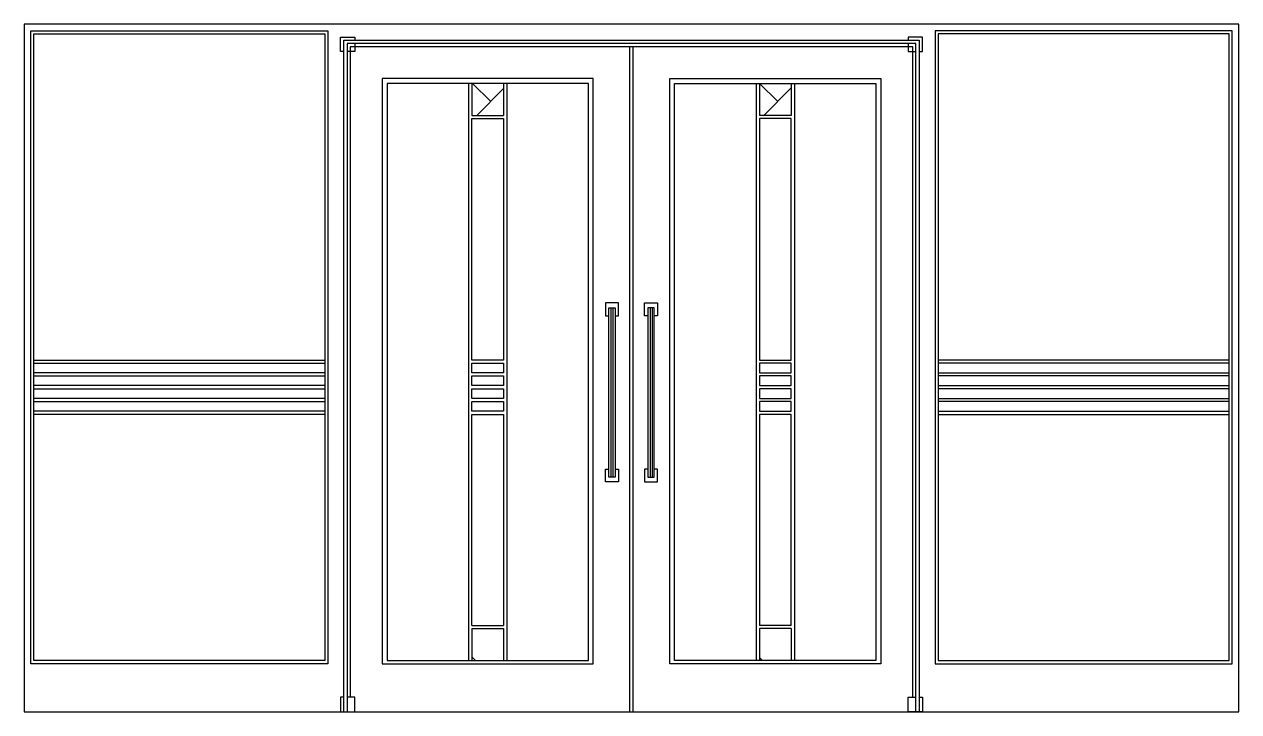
# Model space of a CAD drawing. Header units: metres. Extents: x 0 to 3800, y 0 to 2150.
import ezdxf

# ---------------------------------------------------------------- set-up
doc = ezdxf.new("R2010")
doc.units = ezdxf.units.M
for name, color, linetype in [('2', 2, 'Continuous'), ('3', 3, 'Continuous'), ('7', 7, 'Continuous'), ('BH', 3, 'Continuous')]:
    doc.layers.add(name, color=color, linetype=linetype)

msp = doc.modelspace()

# ---------------------------------------------------------------- hatches: boundary and pattern name
at = {"layer": '3'}
h = msp.add_hatch(dxfattribs=at)
h.set_pattern_fill('ANSI38', scale=50)
h.paths.add_polyline_path([(1500, 1965), (1400, 1965), (1400, 1865), (1500, 1865)])
h.paths.add_polyline_path([(2400, 1865), (2400, 1965), (2300, 1965), (2300, 1865)])
h.paths.add_polyline_path([(2300, 260), (2300, 160), (2400, 160), (2400, 260)])
h.paths.add_polyline_path([(1400, 260), (1400, 160), (1500, 160), (1500, 260)])
at = {"layer": 'BH'}
h = msp.add_hatch(dxfattribs=at)
h.set_pattern_fill('AR-RROOF', scale=750)
h.paths.add_polyline_path([(940, 1100), (940, 2120), (30, 2120), (30, 1100)])
h.paths.add_polyline_path([(940, 1060), (940, 1090), (30, 1090), (30, 1060)])
h.paths.add_polyline_path([(940, 1020), (940, 1050), (30, 1050), (30, 1020)])
h.paths.add_polyline_path([(940, 980), (940, 1010), (30, 1010), (30, 980)])
h.paths.add_polyline_path([(940, 940), (940, 970), (30, 970), (30, 940)])
h.paths.add_polyline_path([(30, 930), (30, 160.06), (940, 160.06), (940, 930)])
h = msp.add_hatch(dxfattribs=at)
h.set_pattern_fill('AR-RROOF', scale=750)
h.paths.add_polyline_path([(3770, 1100), (3770, 2120), (2860, 2120), (2860, 1100)])
h.paths.add_polyline_path([(2860, 1090), (2860, 1060), (3770, 1060), (3770, 1090)])
h.paths.add_polyline_path([(3770, 1020), (3770, 1050), (2860, 1050), (2860, 1020)])
h.paths.add_polyline_path([(2860, 1010), (2860, 980), (3770, 980), (3770, 1010)])
h.paths.add_polyline_path([(3770, 940), (3770, 970), (2860, 970), (2860, 940)])
h.paths.add_polyline_path([(2860, 930), (2860, 160.06), (3770, 160.06), (3770, 930)])
h = msp.add_hatch(dxfattribs=at)
h.set_pattern_fill('AR-RROOF', scale=750)
h.paths.add_polyline_path([(1135, 160), (1390, 160), (1390, 1965), (1135, 1965)])
h.paths.add_polyline_path([(1400, 1100), (1500, 1100), (1500, 1855), (1400, 1855)])
h.paths.add_polyline_path([(1510, 160), (1765, 160), (1765, 1965), (1510, 1965)])
h.paths.add_polyline_path([(1500, 930), (1400, 930), (1400, 270), (1500, 270)])
h.paths.add_polyline_path([(1400, 1090), (1400, 1060), (1500, 1060), (1500, 1090)])
h.paths.add_polyline_path([(1400, 1050), (1400, 1020), (1500, 1020), (1500, 1050)])
h.paths.add_polyline_path([(1400, 1010), (1400, 980), (1500, 980), (1500, 1010)])
h.paths.add_polyline_path([(1500, 940), (1500, 970), (1400, 970), (1400, 940)])
h.paths.add_polyline_path([(2410, 160), (2665, 160), (2665, 1965), (2410, 1965)])
h.paths.add_polyline_path([(2290, 1965), (2035, 1965), (2035, 160), (2290, 160)])
h.paths.add_polyline_path([(2400, 1855), (2300, 1855), (2300, 1100), (2400, 1100)])
h.paths.add_polyline_path([(2300, 270), (2400, 270), (2400, 930), (2300, 930)])
h.paths.add_polyline_path([(2400, 1060), (2400, 1090), (2300, 1090), (2300, 1060)])
h.paths.add_polyline_path([(2400, 1020), (2400, 1050), (2300, 1050), (2300, 1020)])
h.paths.add_polyline_path([(2400, 980), (2400, 1010), (2300, 1010), (2300, 980)])
h.paths.add_polyline_path([(2400, 940), (2400, 970), (2300, 970), (2300, 940)])

# ---------------------------------------------------------------- linework, layer by layer
for p, q in [((2800, 2150), (1000, 2150)), ((1895, 0), (1895, 2080))]:
    msp.add_line(p, q)
for points in [[(950, 2130), (950, 150.06), (20, 150.06), (20, 2130)], [(2850, 2130), (2850, 150.06), (3780, 150.06), (3780, 2130)]]:
    msp.add_lwpolyline(points, close=True)
for points in [[(1000, 0), (1000, 2100), (2800, 2100), (2800, 0)], [(1780, 150), (1780, 1980), (1120, 1980), (1120, 150), (1780, 150)], [(2020, 150), (2020, 1980), (2680, 1980), (2680, 150), (2020, 150)], [(1120, 874.58), (1120, 872.1)]]:
    msp.add_lwpolyline(points)
at = {"layer": '2'}
msp.add_line((0, 0), (3800, 0), dxfattribs=at)
at = {"layer": '3'}
for p, q in [((1905, 0), (1905, 2080)), ((1390, 1965), (1390, 160)), ((1400, 1965), (1400, 1865)), ((1500, 1965), (1500, 1865)), ((1510, 1965), (1510, 160)), ((2290, 1965), (2290, 160)), ((2300, 1965), (2300, 1865)), ((2400, 1965), (2400, 1865)), ((2410, 1965), (2410, 160)), ((1400, 1865), (1500, 1865)), ((2400, 1865), (2300, 1865)), ((1400, 1855), (1500, 1855)), ((2400, 1855), (2300, 1855)), ((1835.31, 1263.56), (1835.31, 733.56)), ((1841.99, 1263.56), (1841.99, 733.56)), ((1958.01, 1263.56), (1958.01, 733.56)), ((1964.69, 1263.56), (1964.69, 733.56)), ((30, 1100), (940, 1100)), ((30, 1090), (940, 1090)), ((3770, 1100), (2860, 1100)), ((3770, 1090), (2860, 1090)), ((940, 1060), (30, 1060)), ((30, 1050), (940, 1050)), ((2860, 1060), (3770, 1060)), ((3770, 1050), (2860, 1050)), ((940, 1020), (30, 1020)), ((30, 1010), (940, 1010)), ((2860, 1020), (3770, 1020)), ((3770, 1010), (2860, 1010)), ((940, 980), (30, 980)), ((30, 970), (940, 970)), ((2860, 980), (3770, 980)), ((3770, 970), (2860, 970)), ((940, 940), (30, 940)), ((940, 930), (30, 930)), ((2860, 940), (3770, 940)), ((2860, 930), (3770, 930)), ((1400, 270), (1500, 270)), ((2400, 270), (2300, 270)), ((1400, 260), (1400, 160)), ((1400, 260), (1500, 260)), ((1500, 260), (1500, 160)), ((2400, 260), (2300, 260)), ((2300, 260), (2300, 160)), ((2400, 260), (2400, 160))]:
    msp.add_line(p, q, dxfattribs=at)
for points in [[(940, 2120), (940, 160.06), (30, 160.06), (30, 2120)], [(2860, 2120), (2860, 160.06), (3770, 160.06), (3770, 2120)], [(1400, 1090), (1500, 1090), (1500, 1060), (1400, 1060)], [(2400, 1090), (2300, 1090), (2300, 1060), (2400, 1060)], [(1400, 1050), (1500, 1050), (1500, 1020), (1400, 1020)], [(2400, 1050), (2300, 1050), (2300, 1020), (2400, 1020)], [(1400, 1010), (1500, 1010), (1500, 980), (1400, 980)], [(2400, 1010), (2300, 1010), (2300, 980), (2400, 980)], [(1400, 970), (1500, 970), (1500, 940), (1400, 940)], [(2400, 970), (2300, 970), (2300, 940), (2400, 940)]]:
    msp.add_lwpolyline(points, close=True, dxfattribs=at)
for points in [[(2790, 0), (2790, 2090), (1010, 2090), (1010, 0)], [(2780, 45), (2780, 2080), (1020, 2080), (1020, 45)], [(1135, 160), (1765, 160), (1765, 1965), (1135, 1965), (1135, 160)], [(2665, 160), (2035, 160), (2035, 1965), (2665, 1965), (2665, 160)], [(1500, 1855), (1500, 1100), (1400, 1100), (1400, 1855)], [(2300, 1855), (2300, 1100), (2400, 1100), (2400, 1855)], [(1400, 270), (1400, 930), (1500, 930), (1500, 270)], [(2400, 270), (2400, 930), (2300, 930), (2300, 270)]]:
    msp.add_lwpolyline(points, dxfattribs=at)
at = {"layer": '7'}
for points in [[(3800, 0), (3800, 2150), (0, 2150), (0, 0)], [(1000, 2064.54), (989.46, 2064.54), (989.46, 2109.54), (1034.46, 2109.54), (1034.46, 2100)], [(1034.46, 2090), (1034.46, 2064.54), (1010, 2064.54)], [(2800, 2064.54), (2810.54, 2064.54), (2810.54, 2109.54), (2765.54, 2109.54), (2765.54, 2100)], [(2765.54, 2090), (2765.54, 2064.54), (2790, 2064.54)], [(1848.92, 1238.56), (1858.92, 1238.56), (1858.92, 1278.56), (1818.92, 1278.56), (1818.92, 1238.56), (1828.92, 1238.56)], [(1951.08, 1238.56), (1941.08, 1238.56), (1941.08, 1278.56), (1981.08, 1278.56), (1981.08, 1238.56), (1971.08, 1238.56)], [(1848.92, 758.56), (1858.92, 758.56), (1858.92, 718.56), (1818.92, 718.56), (1818.92, 758.56), (1828.92, 758.56)], [(1951.08, 758.56), (1941.08, 758.56), (1941.08, 718.56), (1981.08, 718.56), (1981.08, 758.56), (1971.08, 758.56)], [(1000, 45), (989.46, 45), (989.46, 0), (1034.46, 0), (1034.46, 45), (1010, 45)], [(2800, 45), (2810.54, 45), (2810.54, 0), (2765.54, 0), (2765.54, 45), (2790, 45)]]:
    msp.add_lwpolyline(points, dxfattribs=at)
for points in [[(1828.92, 1263.56), (1848.92, 1263.56), (1848.92, 733.56), (1828.92, 733.56)], [(1971.08, 1263.56), (1951.08, 1263.56), (1951.08, 733.56), (1971.08, 733.56)]]:
    msp.add_lwpolyline(points, close=True, dxfattribs=at)

doc.saveas('drawing.dxf')
